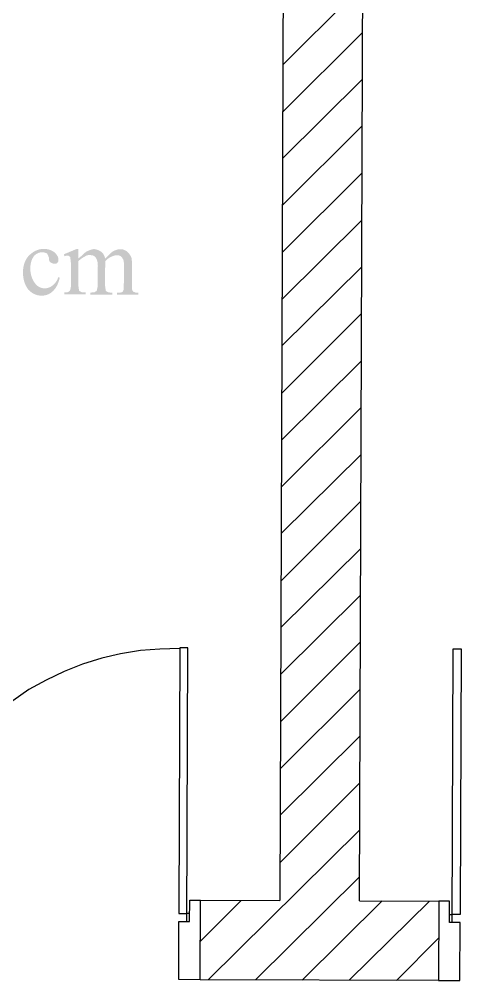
# Model space of a CAD drawing. Header units: millimetres. Extents: x -125 to 146, y -26 to 163.
# Drawn here: x -43.7 to -15.7, y 52.1 to 113.4 of the extents above; entities that cross this region are included whole.
import ezdxf

# ---------------------------------------------------------------- set-up
doc = ezdxf.new("R2010")
doc.units = ezdxf.units.MM
doc.header["$MEASUREMENT"] = 0
doc.layers.get('0').update_dxf_attribs({"color": 255, "linetype": 'CONTINUOUS'})

msp = doc.modelspace()

# ---------------------------------------------------------------- hatches: boundary and pattern name
at = {"true_color": 0x000007}
for points in [[(-41.112, 97.016), (-41.123, 96.97), (-41.134, 96.924), (-41.146, 96.879), (-41.159, 96.836), (-41.171, 96.794), (-41.185, 96.753), (-41.199, 96.713), (-41.213, 96.674), (-41.229, 96.637), (-41.244, 96.6), (-41.261, 96.564), (-41.278, 96.529), (-41.295, 96.495), (-41.314, 96.462), (-41.333, 96.429), (-41.352, 96.398), (-41.373, 96.367), (-41.394, 96.337), (-41.416, 96.307), (-41.439, 96.278), (-41.463, 96.25), (-41.487, 96.222), (-41.512, 96.195), (-41.538, 96.169), (-41.565, 96.143), (-41.592, 96.119), (-41.62, 96.096), (-41.648, 96.074), (-41.676, 96.053), (-41.705, 96.034), (-41.734, 96.016), (-41.763, 95.999), (-41.793, 95.983), (-41.823, 95.968), (-41.853, 95.955), (-41.883, 95.942), (-41.914, 95.931), (-41.945, 95.921), (-41.976, 95.912), (-42.007, 95.904), (-42.039, 95.897), (-42.07, 95.891), (-42.102, 95.886), (-42.134, 95.882), (-42.166, 95.879), (-42.198, 95.877), (-42.23, 95.875), (-42.262, 95.875), (-42.304, 95.876), (-42.345, 95.878), (-42.385, 95.881), (-42.424, 95.886), (-42.463, 95.892), (-42.501, 95.9), (-42.538, 95.908), (-42.575, 95.919), (-42.611, 95.93), (-42.647, 95.943), (-42.682, 95.957), (-42.716, 95.972), (-42.751, 95.989), (-42.784, 96.007), (-42.818, 96.026), (-42.851, 96.047), (-42.883, 96.069), (-42.916, 96.092), (-42.948, 96.116), (-42.98, 96.142), (-43.012, 96.17), (-43.044, 96.198), (-43.075, 96.228), (-43.107, 96.259), (-43.133, 96.297), (-43.158, 96.334), (-43.182, 96.373), (-43.205, 96.412), (-43.227, 96.451), (-43.248, 96.492), (-43.269, 96.533), (-43.288, 96.574), (-43.306, 96.616), (-43.323, 96.66), (-43.339, 96.703), (-43.354, 96.748), (-43.368, 96.794), (-43.38, 96.84), (-43.392, 96.888), (-43.402, 96.936), (-43.412, 96.986), (-43.42, 97.036), (-43.426, 97.088), (-43.432, 97.141), (-43.436, 97.195), (-43.439, 97.25), (-43.441, 97.306), (-43.442, 97.364), (-43.441, 97.416), (-43.439, 97.469), (-43.435, 97.52), (-43.43, 97.571), (-43.424, 97.622), (-43.417, 97.672), (-43.408, 97.721), (-43.398, 97.77), (-43.386, 97.818), (-43.374, 97.865), (-43.359, 97.911), (-43.344, 97.956), (-43.327, 98.001), (-43.309, 98.045), (-43.29, 98.087), (-43.269, 98.129), (-43.247, 98.17), (-43.224, 98.209), (-43.2, 98.248), (-43.174, 98.285), (-43.146, 98.322), (-43.118, 98.357), (-43.088, 98.391), (-43.057, 98.423), (-43.025, 98.454), (-42.992, 98.485), (-42.959, 98.514), (-42.925, 98.542), (-42.891, 98.57), (-42.857, 98.596), (-42.822, 98.621), (-42.786, 98.645), (-42.75, 98.668), (-42.713, 98.689), (-42.676, 98.71), (-42.637, 98.729), (-42.599, 98.746), (-42.559, 98.763), (-42.519, 98.778), (-42.478, 98.791), (-42.437, 98.803), (-42.394, 98.814), (-42.351, 98.823), (-42.307, 98.83), (-42.263, 98.836), (-42.217, 98.84), (-42.171, 98.842), (-42.124, 98.843), (-42.087, 98.843), (-42.051, 98.841), (-42.016, 98.839), (-41.981, 98.836), (-41.948, 98.832), (-41.915, 98.827), (-41.883, 98.822), (-41.852, 98.816), (-41.822, 98.809), (-41.792, 98.801), (-41.764, 98.793), (-41.735, 98.784), (-41.708, 98.774), (-41.681, 98.764), (-41.655, 98.753), (-41.629, 98.741), (-41.604, 98.729), (-41.58, 98.716), (-41.556, 98.703), (-41.533, 98.689), (-41.51, 98.675), (-41.488, 98.66), (-41.466, 98.645), (-41.445, 98.629), (-41.424, 98.608), (-41.404, 98.587), (-41.385, 98.567), (-41.367, 98.547), (-41.35, 98.528), (-41.334, 98.508), (-41.319, 98.489), (-41.304, 98.47), (-41.29, 98.451), (-41.278, 98.432), (-41.266, 98.414), (-41.255, 98.395), (-41.245, 98.376), (-41.236, 98.358), (-41.227, 98.339), (-41.22, 98.32), (-41.213, 98.301), (-41.208, 98.282), (-41.203, 98.262), (-41.199, 98.242), (-41.196, 98.222), (-41.194, 98.202), (-41.193, 98.181), (-41.192, 98.16), (-41.192, 98.149), (-41.192, 98.139), (-41.193, 98.13), (-41.193, 98.121), (-41.193, 98.112), (-41.194, 98.103), (-41.195, 98.094), (-41.196, 98.086), (-41.197, 98.078), (-41.199, 98.07), (-41.201, 98.062), (-41.203, 98.054), (-41.206, 98.046), (-41.21, 98.038), (-41.213, 98.03), (-41.218, 98.022), (-41.223, 98.014), (-41.229, 98.005), (-41.235, 97.996), (-41.242, 97.987), (-41.25, 97.978), (-41.258, 97.969), (-41.268, 97.959), (-41.278, 97.948), (-41.283, 97.943), (-41.288, 97.939), (-41.294, 97.934), (-41.299, 97.931), (-41.305, 97.927), (-41.31, 97.924), (-41.316, 97.921), (-41.322, 97.919), (-41.328, 97.917), (-41.334, 97.915), (-41.34, 97.913), (-41.347, 97.912), (-41.353, 97.91), (-41.36, 97.909), (-41.368, 97.909), (-41.375, 97.908), (-41.383, 97.908), (-41.391, 97.907), (-41.399, 97.907), (-41.408, 97.907), (-41.417, 97.907), (-41.427, 97.907), (-41.437, 97.907), (-41.447, 97.907), (-41.463, 97.907), (-41.478, 97.908), (-41.493, 97.909), (-41.507, 97.91), (-41.521, 97.912), (-41.535, 97.915), (-41.549, 97.918), (-41.562, 97.921), (-41.574, 97.925), (-41.587, 97.929), (-41.599, 97.934), (-41.611, 97.939), (-41.623, 97.945), (-41.635, 97.951), (-41.646, 97.957), (-41.657, 97.964), (-41.668, 97.971), (-41.679, 97.979), (-41.69, 97.987), (-41.701, 97.996), (-41.711, 98.005), (-41.722, 98.014), (-41.733, 98.024), (-41.743, 98.035), (-41.748, 98.04), (-41.753, 98.045), (-41.757, 98.051), (-41.761, 98.056), (-41.764, 98.062), (-41.767, 98.068), (-41.77, 98.074), (-41.773, 98.08), (-41.775, 98.087), (-41.777, 98.094), (-41.778, 98.102), (-41.78, 98.109), (-41.781, 98.118), (-41.782, 98.126), (-41.783, 98.136), (-41.783, 98.145), (-41.784, 98.156), (-41.784, 98.167), (-41.785, 98.179), (-41.785, 98.191), (-41.785, 98.205), (-41.785, 98.219), (-41.785, 98.234), (-41.785, 98.249), (-41.79, 98.265), (-41.795, 98.28), (-41.8, 98.295), (-41.806, 98.31), (-41.811, 98.324), (-41.816, 98.337), (-41.821, 98.351), (-41.827, 98.364), (-41.832, 98.377), (-41.837, 98.389), (-41.842, 98.401), (-41.848, 98.414), (-41.853, 98.425), (-41.858, 98.437), (-41.863, 98.448), (-41.869, 98.46), (-41.874, 98.471), (-41.879, 98.482), (-41.884, 98.493), (-41.89, 98.503), (-41.895, 98.514), (-41.9, 98.525), (-41.905, 98.535), (-41.911, 98.546), (-41.921, 98.551), (-41.932, 98.557), (-41.942, 98.562), (-41.953, 98.567), (-41.964, 98.572), (-41.975, 98.577), (-41.986, 98.582), (-41.997, 98.587), (-42.008, 98.592), (-42.019, 98.596), (-42.031, 98.601), (-42.043, 98.605), (-42.055, 98.609), (-42.067, 98.612), (-42.08, 98.616), (-42.093, 98.619), (-42.106, 98.622), (-42.12, 98.624), (-42.134, 98.626), (-42.148, 98.628), (-42.163, 98.63), (-42.178, 98.631), (-42.193, 98.632), (-42.209, 98.632), (-42.235, 98.631), (-42.261, 98.63), (-42.287, 98.628), (-42.312, 98.625), (-42.336, 98.622), (-42.36, 98.617), (-42.384, 98.612), (-42.407, 98.606), (-42.43, 98.599), (-42.452, 98.592), (-42.474, 98.584), (-42.495, 98.575), (-42.516, 98.565), (-42.537, 98.555), (-42.557, 98.544), (-42.576, 98.533), (-42.596, 98.521), (-42.614, 98.508), (-42.633, 98.495), (-42.651, 98.482), (-42.668, 98.467), (-42.685, 98.453), (-42.702, 98.438), (-42.718, 98.422), (-42.739, 98.395), (-42.759, 98.368), (-42.778, 98.34), (-42.796, 98.312), (-42.813, 98.283), (-42.83, 98.254), (-42.845, 98.224), (-42.86, 98.193), (-42.874, 98.162), (-42.887, 98.131), (-42.899, 98.099), (-42.91, 98.066), (-42.92, 98.032), (-42.929, 97.998), (-42.938, 97.964), (-42.946, 97.928), (-42.952, 97.892), (-42.958, 97.855), (-42.963, 97.817), (-42.967, 97.778), (-42.971, 97.739), (-42.973, 97.699), (-42.974, 97.658), (-42.975, 97.616), (-42.975, 97.574), (-42.974, 97.532), (-42.971, 97.491), (-42.969, 97.45), (-42.965, 97.41), (-42.96, 97.37), (-42.954, 97.33), (-42.948, 97.291), (-42.941, 97.253), (-42.932, 97.215), (-42.923, 97.177), (-42.913, 97.14), (-42.902, 97.103), (-42.891, 97.066), (-42.878, 97.03), (-42.864, 96.995), (-42.85, 96.96), (-42.835, 96.925), (-42.818, 96.891), (-42.801, 96.857), (-42.783, 96.824), (-42.765, 96.791), (-42.745, 96.758), (-42.724, 96.726), (-42.703, 96.695), (-42.681, 96.664), (-42.659, 96.636), (-42.636, 96.608), (-42.613, 96.582), (-42.589, 96.557), (-42.565, 96.534), (-42.54, 96.512), (-42.514, 96.491), (-42.488, 96.472), (-42.461, 96.454), (-42.434, 96.437), (-42.406, 96.422), (-42.377, 96.407), (-42.347, 96.395), (-42.317, 96.383), (-42.286, 96.373), (-42.254, 96.365), (-42.222, 96.357), (-42.188, 96.351), (-42.154, 96.346), (-42.119, 96.343), (-42.083, 96.341), (-42.046, 96.34), (-42.024, 96.34), (-42.003, 96.342), (-41.98, 96.344), (-41.958, 96.346), (-41.935, 96.35), (-41.913, 96.355), (-41.89, 96.36), (-41.867, 96.366), (-41.844, 96.373), (-41.821, 96.38), (-41.798, 96.388), (-41.776, 96.397), (-41.753, 96.407), (-41.731, 96.417), (-41.709, 96.428), (-41.688, 96.439), (-41.667, 96.451), (-41.646, 96.463), (-41.626, 96.477), (-41.607, 96.49), (-41.588, 96.504), (-41.57, 96.519), (-41.553, 96.534), (-41.537, 96.55), (-41.521, 96.561), (-41.505, 96.573), (-41.489, 96.586), (-41.473, 96.6), (-41.458, 96.615), (-41.442, 96.63), (-41.426, 96.647), (-41.411, 96.664), (-41.396, 96.682), (-41.381, 96.701), (-41.366, 96.721), (-41.351, 96.742), (-41.336, 96.763), (-41.322, 96.786), (-41.308, 96.809), (-41.294, 96.834), (-41.281, 96.859), (-41.268, 96.885), (-41.255, 96.912), (-41.242, 96.939), (-41.23, 96.968), (-41.219, 96.997), (-41.207, 97.028), (-41.196, 97.059)], [(-39.922, 98.242), (-39.896, 98.263), (-39.87, 98.284), (-39.845, 98.304), (-39.822, 98.323), (-39.799, 98.342), (-39.777, 98.36), (-39.756, 98.378), (-39.736, 98.395), (-39.717, 98.412), (-39.699, 98.428), (-39.681, 98.444), (-39.665, 98.458), (-39.649, 98.473), (-39.635, 98.486), (-39.621, 98.499), (-39.608, 98.511), (-39.596, 98.522), (-39.585, 98.533), (-39.575, 98.543), (-39.565, 98.552), (-39.557, 98.56), (-39.549, 98.567), (-39.543, 98.574), (-39.537, 98.58), (-39.526, 98.59), (-39.516, 98.6), (-39.505, 98.609), (-39.494, 98.618), (-39.484, 98.627), (-39.473, 98.636), (-39.462, 98.644), (-39.451, 98.651), (-39.439, 98.659), (-39.428, 98.666), (-39.416, 98.673), (-39.404, 98.68), (-39.392, 98.686), (-39.38, 98.692), (-39.368, 98.698), (-39.355, 98.704), (-39.342, 98.71), (-39.328, 98.716), (-39.314, 98.721), (-39.3, 98.727), (-39.286, 98.732), (-39.271, 98.737), (-39.256, 98.743), (-39.24, 98.748), (-39.229, 98.753), (-39.218, 98.758), (-39.206, 98.764), (-39.195, 98.769), (-39.182, 98.774), (-39.17, 98.779), (-39.157, 98.784), (-39.144, 98.788), (-39.131, 98.793), (-39.118, 98.797), (-39.105, 98.801), (-39.092, 98.806), (-39.079, 98.809), (-39.065, 98.813), (-39.052, 98.816), (-39.039, 98.819), (-39.026, 98.822), (-39.014, 98.824), (-39.001, 98.827), (-38.989, 98.828), (-38.977, 98.83), (-38.965, 98.831), (-38.954, 98.831), (-38.943, 98.831), (-38.922, 98.831), (-38.901, 98.83), (-38.88, 98.827), (-38.859, 98.824), (-38.838, 98.821), (-38.817, 98.816), (-38.796, 98.811), (-38.776, 98.806), (-38.755, 98.799), (-38.735, 98.793), (-38.715, 98.785), (-38.695, 98.778), (-38.675, 98.769), (-38.656, 98.761), (-38.637, 98.752), (-38.618, 98.742), (-38.599, 98.733), (-38.581, 98.723), (-38.563, 98.713), (-38.545, 98.703), (-38.528, 98.692), (-38.511, 98.682), (-38.494, 98.671), (-38.478, 98.66), (-38.463, 98.649), (-38.448, 98.637), (-38.433, 98.625), (-38.419, 98.611), (-38.405, 98.597), (-38.391, 98.582), (-38.378, 98.566), (-38.366, 98.55), (-38.354, 98.533), (-38.342, 98.516), (-38.331, 98.498), (-38.32, 98.48), (-38.31, 98.461), (-38.3, 98.442), (-38.291, 98.422), (-38.282, 98.403), (-38.273, 98.382), (-38.265, 98.362), (-38.258, 98.341), (-38.25, 98.32), (-38.244, 98.3), (-38.237, 98.278), (-38.231, 98.257), (-38.226, 98.236), (-38.2, 98.262), (-38.174, 98.288), (-38.148, 98.313), (-38.123, 98.338), (-38.099, 98.362), (-38.075, 98.386), (-38.051, 98.409), (-38.028, 98.431), (-38.005, 98.453), (-37.983, 98.475), (-37.961, 98.495), (-37.939, 98.516), (-37.918, 98.535), (-37.898, 98.554), (-37.878, 98.572), (-37.858, 98.589), (-37.839, 98.606), (-37.82, 98.622), (-37.801, 98.637), (-37.784, 98.651), (-37.766, 98.664), (-37.749, 98.677), (-37.732, 98.689), (-37.716, 98.7), (-37.695, 98.71), (-37.674, 98.72), (-37.654, 98.729), (-37.634, 98.738), (-37.614, 98.747), (-37.594, 98.755), (-37.575, 98.763), (-37.556, 98.77), (-37.537, 98.777), (-37.518, 98.783), (-37.499, 98.789), (-37.481, 98.794), (-37.462, 98.799), (-37.444, 98.804), (-37.425, 98.808), (-37.406, 98.812), (-37.387, 98.815), (-37.368, 98.818), (-37.349, 98.82), (-37.329, 98.822), (-37.309, 98.823), (-37.289, 98.824), (-37.268, 98.825), (-37.248, 98.825), (-37.232, 98.825), (-37.216, 98.824), (-37.2, 98.823), (-37.184, 98.821), (-37.168, 98.819), (-37.152, 98.817), (-37.136, 98.814), (-37.121, 98.811), (-37.105, 98.807), (-37.089, 98.803), (-37.073, 98.798), (-37.057, 98.793), (-37.041, 98.787), (-37.025, 98.781), (-37.01, 98.775), (-36.994, 98.768), (-36.978, 98.76), (-36.962, 98.753), (-36.946, 98.744), (-36.93, 98.736), (-36.914, 98.727), (-36.899, 98.717), (-36.883, 98.707), (-36.867, 98.697), (-36.851, 98.686), (-36.836, 98.675), (-36.821, 98.663), (-36.807, 98.651), (-36.793, 98.638), (-36.779, 98.625), (-36.766, 98.611), (-36.753, 98.598), (-36.74, 98.583), (-36.728, 98.568), (-36.715, 98.553), (-36.704, 98.537), (-36.692, 98.521), (-36.68, 98.505), (-36.669, 98.488), (-36.658, 98.47), (-36.647, 98.452), (-36.636, 98.434), (-36.625, 98.415), (-36.614, 98.396), (-36.604, 98.376), (-36.593, 98.356), (-36.583, 98.336), (-36.572, 98.315), (-36.567, 98.298), (-36.562, 98.281), (-36.558, 98.264), (-36.554, 98.246), (-36.551, 98.228), (-36.548, 98.209), (-36.545, 98.19), (-36.543, 98.17), (-36.541, 98.15), (-36.539, 98.129), (-36.537, 98.107), (-36.536, 98.085), (-36.535, 98.062), (-36.534, 98.038), (-36.533, 98.014), (-36.533, 97.989), (-36.532, 97.963), (-36.532, 97.937), (-36.532, 97.91), (-36.532, 97.882), (-36.532, 97.853), (-36.532, 97.823), (-36.532, 97.793), (-36.532, 97.762), (-36.536, 96.574), (-36.536, 96.553), (-36.536, 96.532), (-36.536, 96.512), (-36.536, 96.492), (-36.536, 96.473), (-36.536, 96.454), (-36.536, 96.436), (-36.535, 96.418), (-36.535, 96.401), (-36.534, 96.384), (-36.533, 96.367), (-36.532, 96.351), (-36.53, 96.336), (-36.529, 96.32), (-36.527, 96.306), (-36.525, 96.291), (-36.522, 96.277), (-36.519, 96.264), (-36.516, 96.251), (-36.513, 96.238), (-36.509, 96.226), (-36.505, 96.214), (-36.5, 96.203), (-36.495, 96.192), (-36.49, 96.187), (-36.486, 96.182), (-36.481, 96.177), (-36.477, 96.171), (-36.473, 96.166), (-36.47, 96.161), (-36.466, 96.156), (-36.462, 96.152), (-36.459, 96.147), (-36.455, 96.142), (-36.452, 96.138), (-36.448, 96.134), (-36.444, 96.13), (-36.439, 96.127), (-36.435, 96.123), (-36.43, 96.12), (-36.424, 96.117), (-36.418, 96.115), (-36.412, 96.113), (-36.404, 96.111), (-36.397, 96.109), (-36.388, 96.108), (-36.379, 96.108), (-36.369, 96.107), (-36.363, 96.102), (-36.357, 96.097), (-36.351, 96.093), (-36.344, 96.089), (-36.337, 96.086), (-36.329, 96.083), (-36.321, 96.08), (-36.312, 96.077), (-36.303, 96.075), (-36.294, 96.073), (-36.284, 96.071), (-36.273, 96.07), (-36.263, 96.069), (-36.251, 96.068), (-36.24, 96.067), (-36.228, 96.066), (-36.215, 96.065), (-36.202, 96.065), (-36.189, 96.065), (-36.175, 96.064), (-36.16, 96.064), (-36.146, 96.064), (-36.13, 96.064), (-36.115, 96.064), (-36.115, 95.937), (-37.47, 95.942), (-37.469, 96.069), (-37.427, 96.069), (-37.411, 96.069), (-37.396, 96.069), (-37.381, 96.069), (-37.367, 96.069), (-37.353, 96.069), (-37.339, 96.069), (-37.326, 96.07), (-37.313, 96.07), (-37.3, 96.071), (-37.287, 96.071), (-37.275, 96.072), (-37.263, 96.074), (-37.251, 96.075), (-37.24, 96.077), (-37.228, 96.078), (-37.217, 96.081), (-37.206, 96.083), (-37.195, 96.086), (-37.184, 96.089), (-37.173, 96.092), (-37.162, 96.096), (-37.152, 96.1), (-37.141, 96.105), (-37.131, 96.11), (-37.125, 96.115), (-37.121, 96.121), (-37.116, 96.126), (-37.112, 96.131), (-37.109, 96.137), (-37.105, 96.142), (-37.102, 96.148), (-37.099, 96.154), (-37.096, 96.16), (-37.093, 96.166), (-37.091, 96.172), (-37.088, 96.179), (-37.085, 96.185), (-37.083, 96.192), (-37.08, 96.2), (-37.077, 96.207), (-37.074, 96.215), (-37.071, 96.223), (-37.067, 96.231), (-37.063, 96.24), (-37.059, 96.249), (-37.055, 96.259), (-37.05, 96.269), (-37.045, 96.279), (-37.045, 96.285), (-37.045, 96.291), (-37.045, 96.297), (-37.045, 96.304), (-37.045, 96.311), (-37.045, 96.319), (-37.045, 96.328), (-37.045, 96.337), (-37.045, 96.347), (-37.045, 96.357), (-37.045, 96.368), (-37.045, 96.38), (-37.045, 96.392), (-37.045, 96.405), (-37.045, 96.418), (-37.045, 96.433), (-37.045, 96.448), (-37.045, 96.464), (-37.045, 96.48), (-37.044, 96.498), (-37.044, 96.516), (-37.044, 96.535), (-37.044, 96.555), (-37.044, 96.575), (-37.04, 97.763), (-37.04, 97.79), (-37.04, 97.815), (-37.04, 97.841), (-37.04, 97.866), (-37.04, 97.89), (-37.041, 97.914), (-37.041, 97.937), (-37.042, 97.959), (-37.043, 97.982), (-37.045, 98.003), (-37.047, 98.024), (-37.049, 98.044), (-37.052, 98.064), (-37.055, 98.083), (-37.059, 98.101), (-37.064, 98.119), (-37.068, 98.135), (-37.074, 98.152), (-37.08, 98.167), (-37.087, 98.182), (-37.095, 98.195), (-37.103, 98.208), (-37.113, 98.221), (-37.123, 98.232), (-37.133, 98.253), (-37.145, 98.272), (-37.156, 98.29), (-37.168, 98.307), (-37.181, 98.322), (-37.194, 98.337), (-37.207, 98.35), (-37.221, 98.363), (-37.235, 98.374), (-37.25, 98.384), (-37.265, 98.393), (-37.281, 98.402), (-37.297, 98.41), (-37.313, 98.416), (-37.33, 98.422), (-37.348, 98.427), (-37.366, 98.432), (-37.384, 98.435), (-37.403, 98.438), (-37.422, 98.441), (-37.441, 98.443), (-37.461, 98.444), (-37.482, 98.445), (-37.503, 98.445), (-37.514, 98.445), (-37.525, 98.444), (-37.537, 98.443), (-37.549, 98.442), (-37.561, 98.44), (-37.573, 98.438), (-37.586, 98.436), (-37.599, 98.433), (-37.612, 98.43), (-37.626, 98.427), (-37.639, 98.423), (-37.653, 98.419), (-37.666, 98.415), (-37.679, 98.411), (-37.693, 98.407), (-37.706, 98.402), (-37.719, 98.397), (-37.732, 98.392), (-37.744, 98.387), (-37.756, 98.382), (-37.768, 98.377), (-37.78, 98.372), (-37.791, 98.367), (-37.802, 98.362), (-37.818, 98.356), (-37.834, 98.35), (-37.85, 98.344), (-37.866, 98.337), (-37.882, 98.329), (-37.898, 98.321), (-37.915, 98.313), (-37.931, 98.304), (-37.948, 98.294), (-37.964, 98.284), (-37.981, 98.273), (-37.998, 98.261), (-38.016, 98.249), (-38.033, 98.236), (-38.051, 98.222), (-38.069, 98.208), (-38.088, 98.193), (-38.107, 98.177), (-38.126, 98.16), (-38.145, 98.143), (-38.165, 98.124), (-38.185, 98.105), (-38.206, 98.085), (-38.227, 98.064), (-38.227, 98.022), (-38.227, 97.895), (-38.232, 96.58), (-38.232, 96.554), (-38.231, 96.529), (-38.231, 96.506), (-38.229, 96.484), (-38.228, 96.463), (-38.226, 96.443), (-38.224, 96.424), (-38.222, 96.406), (-38.219, 96.389), (-38.217, 96.372), (-38.214, 96.357), (-38.212, 96.342), (-38.209, 96.327), (-38.207, 96.314), (-38.204, 96.301), (-38.202, 96.288), (-38.2, 96.276), (-38.198, 96.264), (-38.196, 96.253), (-38.194, 96.242), (-38.193, 96.231), (-38.192, 96.22), (-38.191, 96.209), (-38.191, 96.199), (-38.186, 96.193), (-38.181, 96.188), (-38.175, 96.183), (-38.17, 96.178), (-38.165, 96.172), (-38.16, 96.167), (-38.154, 96.163), (-38.149, 96.158), (-38.144, 96.153), (-38.138, 96.149), (-38.133, 96.144), (-38.128, 96.14), (-38.123, 96.136), (-38.117, 96.133), (-38.112, 96.129), (-38.107, 96.126), (-38.102, 96.123), (-38.096, 96.121), (-38.091, 96.119), (-38.086, 96.117), (-38.08, 96.115), (-38.075, 96.114), (-38.07, 96.114), (-38.065, 96.114), (-38.059, 96.108), (-38.052, 96.104), (-38.045, 96.099), (-38.037, 96.096), (-38.028, 96.092), (-38.018, 96.089), (-38.008, 96.086), (-37.997, 96.083), (-37.986, 96.081), (-37.974, 96.079), (-37.961, 96.078), (-37.948, 96.076), (-37.935, 96.075), (-37.921, 96.074), (-37.907, 96.073), (-37.892, 96.072), (-37.877, 96.072), (-37.862, 96.071), (-37.847, 96.071), (-37.831, 96.071), (-37.816, 96.07), (-37.8, 96.07), (-37.784, 96.07), (-37.768, 96.07), (-37.769, 95.943), (-39.166, 95.948), (-39.165, 96.075), (-39.149, 96.075), (-39.134, 96.075), (-39.118, 96.075), (-39.102, 96.075), (-39.087, 96.075), (-39.071, 96.076), (-39.056, 96.076), (-39.041, 96.076), (-39.027, 96.077), (-39.013, 96.078), (-38.999, 96.079), (-38.985, 96.08), (-38.972, 96.081), (-38.96, 96.083), (-38.948, 96.085), (-38.936, 96.087), (-38.926, 96.089), (-38.915, 96.092), (-38.906, 96.095), (-38.897, 96.099), (-38.889, 96.103), (-38.881, 96.107), (-38.875, 96.111), (-38.869, 96.117), (-38.858, 96.122), (-38.849, 96.127), (-38.839, 96.132), (-38.83, 96.138), (-38.821, 96.143), (-38.813, 96.149), (-38.805, 96.154), (-38.798, 96.16), (-38.791, 96.166), (-38.785, 96.172), (-38.779, 96.178), (-38.773, 96.185), (-38.768, 96.192), (-38.764, 96.199), (-38.759, 96.206), (-38.756, 96.213), (-38.752, 96.221), (-38.749, 96.229), (-38.747, 96.238), (-38.745, 96.246), (-38.743, 96.256), (-38.742, 96.265), (-38.741, 96.275), (-38.741, 96.285), (-38.741, 96.291), (-38.74, 96.297), (-38.739, 96.303), (-38.738, 96.31), (-38.736, 96.318), (-38.734, 96.326), (-38.732, 96.334), (-38.73, 96.343), (-38.728, 96.353), (-38.725, 96.363), (-38.722, 96.374), (-38.72, 96.386), (-38.717, 96.398), (-38.714, 96.411), (-38.712, 96.425), (-38.709, 96.439), (-38.707, 96.454), (-38.705, 96.47), (-38.703, 96.486), (-38.701, 96.504), (-38.7, 96.522), (-38.699, 96.541), (-38.698, 96.561), (-38.698, 96.582), (-38.693, 97.77), (-38.694, 97.796), (-38.694, 97.822), (-38.695, 97.847), (-38.697, 97.872), (-38.698, 97.896), (-38.701, 97.92), (-38.704, 97.944), (-38.707, 97.967), (-38.71, 97.99), (-38.715, 98.012), (-38.719, 98.034), (-38.724, 98.056), (-38.73, 98.077), (-38.735, 98.097), (-38.742, 98.118), (-38.748, 98.137), (-38.756, 98.157), (-38.763, 98.176), (-38.771, 98.194), (-38.78, 98.212), (-38.789, 98.23), (-38.798, 98.247), (-38.808, 98.264), (-38.819, 98.281), (-38.829, 98.296), (-38.84, 98.311), (-38.852, 98.324), (-38.864, 98.337), (-38.877, 98.35), (-38.89, 98.361), (-38.903, 98.372), (-38.917, 98.381), (-38.931, 98.39), (-38.946, 98.399), (-38.961, 98.406), (-38.977, 98.413), (-38.993, 98.42), (-39.009, 98.426), (-39.026, 98.431), (-39.044, 98.435), (-39.062, 98.439), (-39.08, 98.442), (-39.099, 98.445), (-39.118, 98.447), (-39.137, 98.449), (-39.157, 98.45), (-39.178, 98.451), (-39.199, 98.451), (-39.21, 98.451), (-39.221, 98.451), (-39.232, 98.451), (-39.244, 98.451), (-39.257, 98.451), (-39.269, 98.45), (-39.282, 98.45), (-39.295, 98.449), (-39.308, 98.447), (-39.321, 98.446), (-39.334, 98.444), (-39.347, 98.441), (-39.36, 98.439), (-39.374, 98.435), (-39.387, 98.431), (-39.4, 98.427), (-39.413, 98.422), (-39.425, 98.416), (-39.438, 98.41), (-39.45, 98.403), (-39.462, 98.396), (-39.473, 98.387), (-39.485, 98.378), (-39.496, 98.368), (-39.517, 98.357), (-39.537, 98.347), (-39.557, 98.336), (-39.577, 98.325), (-39.596, 98.315), (-39.616, 98.304), (-39.634, 98.293), (-39.653, 98.281), (-39.671, 98.27), (-39.689, 98.259), (-39.706, 98.247), (-39.724, 98.235), (-39.741, 98.223), (-39.758, 98.211), (-39.775, 98.198), (-39.792, 98.185), (-39.808, 98.172), (-39.825, 98.158), (-39.841, 98.145), (-39.858, 98.131), (-39.874, 98.116), (-39.89, 98.101), (-39.906, 98.086), (-39.923, 98.07), (-39.928, 96.586), (-39.928, 96.565), (-39.927, 96.545), (-39.927, 96.525), (-39.925, 96.505), (-39.924, 96.486), (-39.922, 96.467), (-39.92, 96.449), (-39.918, 96.431), (-39.915, 96.413), (-39.913, 96.396), (-39.91, 96.38), (-39.908, 96.364), (-39.905, 96.348), (-39.903, 96.333), (-39.9, 96.318), (-39.898, 96.304), (-39.896, 96.29), (-39.894, 96.276), (-39.892, 96.263), (-39.89, 96.251), (-39.889, 96.239), (-39.888, 96.227), (-39.887, 96.216), (-39.887, 96.205), (-39.882, 96.2), (-39.876, 96.194), (-39.87, 96.189), (-39.865, 96.184), (-39.859, 96.179), (-39.854, 96.174), (-39.849, 96.169), (-39.843, 96.164), (-39.838, 96.159), (-39.832, 96.155), (-39.827, 96.151), (-39.822, 96.146), (-39.816, 96.143), (-39.811, 96.139), (-39.806, 96.136), (-39.8, 96.132), (-39.795, 96.13), (-39.79, 96.127), (-39.784, 96.125), (-39.779, 96.123), (-39.774, 96.122), (-39.768, 96.121), (-39.763, 96.12), (-39.758, 96.12), (-39.752, 96.115), (-39.746, 96.11), (-39.738, 96.106), (-39.73, 96.102), (-39.721, 96.098), (-39.712, 96.095), (-39.701, 96.092), (-39.691, 96.09), (-39.679, 96.088), (-39.667, 96.086), (-39.655, 96.084), (-39.642, 96.082), (-39.628, 96.081), (-39.614, 96.08), (-39.6, 96.079), (-39.586, 96.078), (-39.571, 96.078), (-39.556, 96.077), (-39.54, 96.077), (-39.525, 96.077), (-39.509, 96.077), (-39.493, 96.077), (-39.478, 96.076), (-39.462, 96.076), (-39.462, 95.949), (-40.819, 95.954), (-40.819, 96.081), (-40.803, 96.081), (-40.788, 96.081), (-40.773, 96.081), (-40.759, 96.081), (-40.745, 96.081), (-40.732, 96.082), (-40.719, 96.082), (-40.706, 96.083), (-40.694, 96.083), (-40.682, 96.084), (-40.671, 96.085), (-40.66, 96.086), (-40.65, 96.087), (-40.64, 96.089), (-40.63, 96.091), (-40.621, 96.093), (-40.613, 96.096), (-40.605, 96.098), (-40.597, 96.102), (-40.59, 96.105), (-40.583, 96.109), (-40.576, 96.113), (-40.57, 96.118), (-40.565, 96.123), (-40.56, 96.123), (-40.554, 96.124), (-40.549, 96.125), (-40.544, 96.126), (-40.538, 96.128), (-40.533, 96.131), (-40.528, 96.133), (-40.522, 96.137), (-40.517, 96.14), (-40.512, 96.145), (-40.507, 96.149), (-40.501, 96.154), (-40.496, 96.16), (-40.491, 96.166), (-40.485, 96.172), (-40.48, 96.179), (-40.475, 96.186), (-40.469, 96.194), (-40.464, 96.202), (-40.459, 96.211), (-40.453, 96.22), (-40.448, 96.229), (-40.443, 96.239), (-40.437, 96.249), (-40.437, 96.255), (-40.436, 96.262), (-40.435, 96.269), (-40.434, 96.277), (-40.432, 96.286), (-40.431, 96.296), (-40.428, 96.307), (-40.426, 96.318), (-40.424, 96.33), (-40.421, 96.343), (-40.418, 96.357), (-40.416, 96.371), (-40.413, 96.386), (-40.41, 96.401), (-40.408, 96.417), (-40.405, 96.434), (-40.403, 96.452), (-40.401, 96.469), (-40.399, 96.488), (-40.397, 96.507), (-40.396, 96.526), (-40.395, 96.546), (-40.394, 96.567), (-40.394, 96.588), (-40.39, 97.649), (-40.39, 97.685), (-40.39, 97.721), (-40.391, 97.756), (-40.392, 97.79), (-40.394, 97.823), (-40.396, 97.855), (-40.398, 97.886), (-40.4, 97.915), (-40.402, 97.944), (-40.405, 97.972), (-40.407, 97.999), (-40.41, 98.025), (-40.412, 98.05), (-40.415, 98.073), (-40.417, 98.096), (-40.419, 98.117), (-40.422, 98.137), (-40.424, 98.156), (-40.425, 98.174), (-40.427, 98.19), (-40.428, 98.206), (-40.429, 98.22), (-40.43, 98.233), (-40.43, 98.244), (-40.43, 98.255), (-40.431, 98.265), (-40.432, 98.274), (-40.433, 98.283), (-40.435, 98.292), (-40.437, 98.3), (-40.439, 98.308), (-40.442, 98.315), (-40.445, 98.322), (-40.449, 98.328), (-40.452, 98.334), (-40.456, 98.34), (-40.46, 98.345), (-40.464, 98.349), (-40.469, 98.354), (-40.473, 98.357), (-40.478, 98.361), (-40.483, 98.364), (-40.488, 98.366), (-40.493, 98.368), (-40.498, 98.37), (-40.504, 98.371), (-40.509, 98.371), (-40.514, 98.372), (-40.514, 98.377), (-40.515, 98.381), (-40.516, 98.386), (-40.518, 98.389), (-40.52, 98.393), (-40.522, 98.396), (-40.525, 98.399), (-40.528, 98.401), (-40.532, 98.404), (-40.536, 98.406), (-40.541, 98.407), (-40.546, 98.409), (-40.551, 98.41), (-40.557, 98.411), (-40.564, 98.412), (-40.57, 98.413), (-40.578, 98.413), (-40.585, 98.413), (-40.594, 98.414), (-40.602, 98.414), (-40.611, 98.414), (-40.621, 98.414), (-40.631, 98.414), (-40.641, 98.414), (-40.646, 98.414), (-40.652, 98.414), (-40.657, 98.414), (-40.662, 98.414), (-40.668, 98.414), (-40.673, 98.414), (-40.679, 98.413), (-40.685, 98.413), (-40.691, 98.412), (-40.697, 98.412), (-40.703, 98.411), (-40.71, 98.409), (-40.717, 98.408), (-40.724, 98.406), (-40.731, 98.404), (-40.738, 98.402), (-40.746, 98.4), (-40.754, 98.397), (-40.763, 98.394), (-40.771, 98.39), (-40.781, 98.387), (-40.79, 98.382), (-40.8, 98.378), (-40.811, 98.373), (-40.852, 98.5), (-40.047, 98.836), (-39.92, 98.835)]]:
    msp.add_hatch(color=7, dxfattribs=at).paths.add_polyline_path(points)

# ---------------------------------------------------------------- linework, layer by layer
at = {"color": 7, "linetype": 'Continuous', "lineweight": 30, "true_color": 0x000007}
for p, q in [((-26.949, 110.532), (-21.885, 115.601)), ((-26.96, 107.563), (-21.896, 112.59)), ((-26.971, 104.595), (-21.907, 109.624)), ((-26.982, 101.629), (-21.918, 106.656)), ((-26.993, 98.618), (-21.929, 103.687)), ((-27.004, 95.649), (-21.94, 100.676)), ((-27.015, 92.681), (-21.951, 97.708)), ((-27.026, 89.67), (-21.962, 94.739)), ((-27.037, 86.701), (-21.973, 91.731)), ((-27.048, 83.735), (-21.984, 88.762)), ((-27.059, 80.767), (-21.995, 85.793)), ((-27.07, 77.756), (-22.006, 82.825)), ((-27.081, 74.787), (-22.017, 79.814)), ((-27.092, 71.818), (-22.028, 76.845)), ((-27.103, 68.807), (-22.039, 73.877)), ((-27.114, 65.842), (-22.05, 70.868)), ((-27.125, 62.873), (-22.061, 67.9)), ((-27.136, 59.862), (-22.072, 64.931)), ((-31.699, 52.415), (-22.083, 61.92)), ((-28.688, 52.404), (-22.094, 58.952)), ((-32.198, 54.835), (-29.603, 57.453)), ((-25.722, 52.393), (-20.66, 57.42)), ((-22.756, 52.382), (-17.649, 57.409)), ((-19.745, 52.371), (-17.065, 55.075))]:
    msp.add_line(p, q, dxfattribs=at)
at = {"color": 30, "linetype": 'Continuous', "lineweight": 30, "true_color": 0x00001e}
for p, q in [((-32.869, 56.618), (-33.038, 56.619)), ((-16.383, 56.557), (-16.213, 56.557))]:
    msp.add_line(p, q, dxfattribs=at)
at = {"color": 7, "linetype": 'Continuous', "lineweight": 30, "true_color": 0x000007}
for points in [[(-22.1, 57.425), (-21.838, 128.238), (48.94, 127.976), (48.679, 57.163), (3.202, 57.332), (3.184, 52.286), (53.748, 52.099), (54.047, 133.003), (-92.6, 133.545), (-92.899, 52.641), (-52.466, 52.492), (-52.447, 57.537), (-87.838, 57.668), (-87.576, 128.481)], [(-87.576, 128.481), (-26.883, 128.256), (-27.145, 57.444)], [(-22.1, 57.425), (-17.057, 57.406), (-17.075, 52.361), (-32.207, 52.417), (-32.188, 57.462), (-27.145, 57.444)]]:
    msp.add_lwpolyline(points, dxfattribs=at)
at = {"color": 30, "linetype": 'Continuous', "lineweight": 30, "true_color": 0x00001e}
for points in [[(-33.486, 73.453), (-34.756, 73.416), (-35.987, 73.336), (-37.258, 73.129), (-38.447, 72.837), (-39.676, 72.46), (-40.823, 71.996), (-41.968, 71.45), (-43.074, 70.862), (-44.093, 70.143), (-45.114, 69.385), (-46.048, 68.539), (-46.901, 67.653), (-47.709, 66.68), (-48.432, 65.664), (-49.116, 64.566), (-49.671, 63.464), (-50.183, 62.321), (-50.611, 61.137), (-50.912, 59.908), (-51.173, 58.678), (-51.347, 57.449), (-51.394, 56.176)], [(-33.04, 56.108), (-32.976, 73.494), (-33.486, 73.496), (-33.547, 56.917), (-33.549, 56.621), (-33.038, 56.619)], [(-16.215, 56.046), (-16.151, 73.432), (-15.643, 73.43), (-15.704, 56.851), (-15.705, 56.555), (-16.213, 56.557)], [(-32.207, 52.417), (-33.564, 52.422), (-33.55, 56.11), (-32.87, 56.108), (-32.865, 57.465), (-32.188, 57.462)], [(-32.207, 52.417), (-33.564, 52.422), (-33.55, 56.11), (-32.87, 56.108), (-32.865, 57.465), (-32.188, 57.462)], [(-17.075, 52.361), (-15.721, 52.356), (-15.707, 56.044), (-16.384, 56.047), (-16.379, 57.404), (-17.057, 57.406)], [(-17.075, 52.361), (-15.721, 52.356), (-15.707, 56.044), (-16.384, 56.047), (-16.379, 57.404), (-17.057, 57.406)]]:
    msp.add_lwpolyline(points, dxfattribs=at)

doc.saveas('drawing.dxf')
